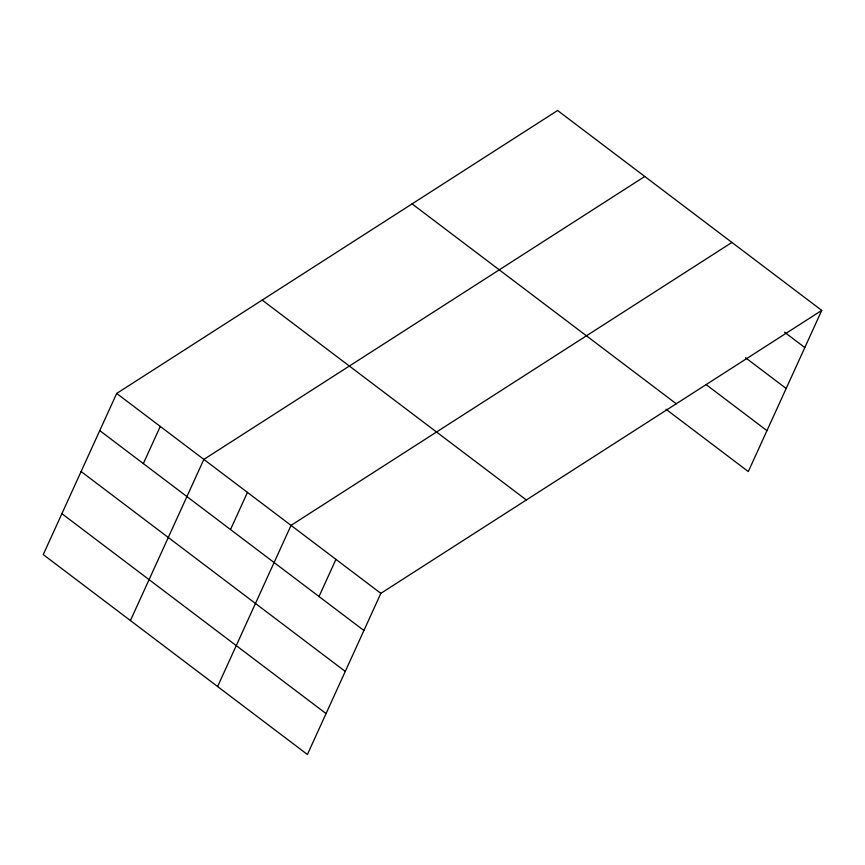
<?xml version="1.0" encoding="UTF-8"?>
<svg xmlns="http://www.w3.org/2000/svg" width="865" height="865" viewBox="0 0 865 865"><rect width="100%" height="100%" fill="white"/><g stroke="black" fill="none" stroke-linecap="round" stroke-linejoin="round"><path stroke-width="1.3" d="M116.689 393.445L43.25 554.595L307.41 754.496L380.849 593.347L821.75 310.405L557.59 110.504L116.689 393.445L380.849 593.347M143.341 463.586L160.274 426.423M130.42 620.562L203.859 459.412L644.76 176.471M230.512 529.553L247.455 492.39M217.602 686.529L291.04 525.379L731.931 242.438M319.012 596.526L335.944 559.363M821.75 310.405L748.312 471.555L665.974 409.253M784.501 332.192L804.818 347.568M745.533 357.732L786.166 388.482M706.013 384.525L766.952 430.64M412.086 203.881L676.257 403.771M262.181 300.079L526.353 499.97M99.756 430.608L363.916 630.499M81.105 471.522L345.276 671.424M61.902 513.68L326.062 713.571"/></g></svg>
